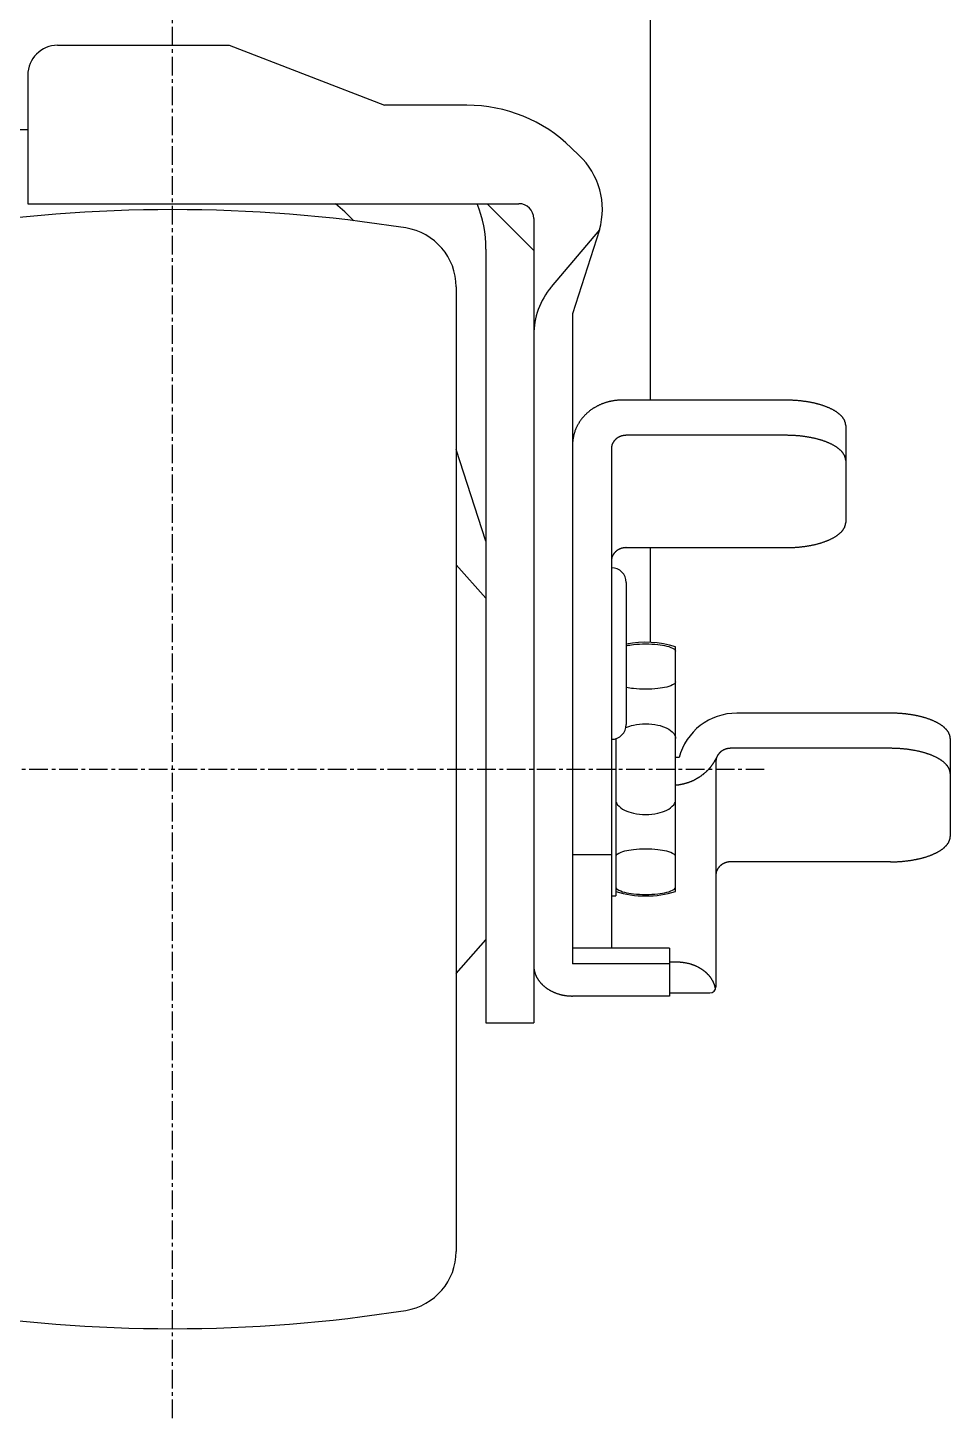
# Model space of a CAD drawing. Extents: x -2392 to -2126, y -907 to -440.
# Drawn here: x -2360.6 to -2298.8, y -727.1 to -633.9 of the extents above; entities that cross this region are included whole.
import ezdxf

# ---------------------------------------------------------------- set-up
doc = ezdxf.new("R2010")
doc.units = 0
doc.linetypes.add('CENTER', pattern=[2, 1.25, -0.25, 0.25, -0.25])
doc.layers.get('0').update_dxf_attribs({"linetype": 'CONTINUOUS'})
doc.layers.add('CENTER', color=1, linetype='CENTER')

msp = doc.modelspace()

# ---------------------------------------------------------------- linework, layer by layer
at = {"color": 7, "linetype": 'CONTINUOUS'}
for p, q in [((-2318.883, -632.731), (-2318.883, -658.86)), ((-2358.583, -635.078), (-2347.083, -635.078)), ((-2347.083, -635.078), (-2336.693, -639.091)), ((-2360.583, -637.078), (-2360.583, -645.691)), ((-2331.158, -639.091), (-2336.693, -639.091)), ((-2367.083, -640.731), (-2360.583, -640.731)), ((-2324.169, -641.939), (-2323.641, -642.455)), ((-2360.583, -645.691), (-2327.683, -645.691)), ((-2326.683, -648.822), (-2329.814, -645.691)), ((-2326.683, -646.691), (-2326.683, -700.591)), ((-2322.275, -647.437), (-2325.508, -651.276)), ((-2322.275, -647.437), (-2324.083, -653.078)), ((-2329.883, -648.731), (-2329.883, -700.591)), ((-2331.883, -651.27), (-2331.883, -715.912)), ((-2324.083, -653.078), (-2324.083, -696.635)), ((-2309.783, -658.86), (-2320.783, -658.86)), ((-2305.783, -660.551), (-2305.783, -667.055)), ((-2309.783, -661.217), (-2320.483, -661.217)), ((-2329.883, -668.31), (-2331.883, -662.171)), ((-2321.483, -662.123), (-2321.483, -695.591)), ((-2320.483, -668.745), (-2309.783, -668.745)), ((-2318.883, -668.745), (-2318.883, -675.097)), ((-2331.883, -669.891), (-2329.883, -672.141)), ((-2320.483, -671.091), (-2320.483, -680.591)), ((-2317.183, -691.791), (-2317.183, -675.391)), ((-2302.783, -679.838), (-2313.083, -679.838)), ((-2321.183, -681.545), (-2321.183, -692.091)), ((-2298.783, -681.529), (-2298.783, -688.111)), ((-2316.95, -682.815), (-2317.183, -682.815)), ((-2302.783, -682.195), (-2313.483, -682.195)), ((-2314.483, -683.101), (-2314.483, -698.191)), ((-2324.083, -689.301), (-2321.483, -689.301)), ((-2302.783, -689.802), (-2313.483, -689.802)), ((-2321.483, -692.091), (-2321.183, -692.091)), ((-2331.883, -697.291), (-2329.883, -695.041)), ((-2317.583, -695.591), (-2324.083, -695.591)), ((-2317.583, -695.591), (-2317.583, -698.795)), ((-2317.583, -696.635), (-2324.083, -696.635)), ((-2317.083, -696.532), (-2317.583, -696.532)), ((-2317.583, -698.795), (-2324.083, -698.795)), ((-2317.583, -698.591), (-2314.883, -698.591)), ((-2329.883, -700.591), (-2326.683, -700.591))]:
    msp.add_line(p, q, dxfattribs=at)
for points in [[(-2320.483, -675.315, -0.028148), (-2320.006, -675.239, -0.025435), (-2319.183, -675.197, -0.025435), (-2318.36, -675.239, -0.034987), (-2317.769, -675.342, -0.0739), (-2317.263, -675.549, -0.264449), (-2317.183, -675.69)], [(-2317.183, -677.739, -0.264449), (-2317.263, -677.88, -0.0739), (-2317.769, -678.087, -0.034987), (-2318.36, -678.19, -0.025435), (-2319.183, -678.232, -0.025435), (-2320.006, -678.19, -0.028148), (-2320.483, -678.114, -0.028148)], [(-2320.506, -680.802, -0.054071), (-2319.992, -680.638, -0.050387), (-2319.183, -680.556, -0.050387), (-2318.374, -680.638, -0.064221), (-2317.769, -680.845, -0.103862), (-2317.304, -681.209, -0.176531), (-2317.183, -681.542)], [(-2321.183, -685.639, 0.176531), (-2321.062, -685.972, 0.103862), (-2320.597, -686.336, 0.064221), (-2319.992, -686.543, 0.050387), (-2319.183, -686.625, 0.050387), (-2318.374, -686.543, 0.064221), (-2317.769, -686.336, 0.103862), (-2317.304, -685.972, 0.176531), (-2317.183, -685.639, 0.176531)], [(-2317.183, -689.443, 0.264449), (-2317.263, -689.301, 0.0739), (-2317.769, -689.094, 0.034987), (-2318.36, -688.992, 0.025435), (-2319.183, -688.95, 0.025435), (-2320.006, -688.992, 0.034987), (-2320.597, -689.094, 0.0739), (-2321.103, -689.301, 0.264449), (-2321.183, -689.443, 0.264449)], [(-2321.183, -691.491, 0.264449), (-2321.103, -691.632, 0.0739), (-2320.597, -691.84, 0.034987), (-2320.006, -691.942, 0.025435), (-2319.183, -691.984, 0.025435), (-2318.36, -691.942, 0.034987), (-2317.769, -691.84, 0.0739), (-2317.263, -691.632, 0.264449), (-2317.183, -691.491, 0.264449)]]:
    msp.add_lwpolyline(points, format="xyb", dxfattribs=at)
for points in [[(-2320.78, -658.86, 0), (-2320.82, -658.86, 0), (-2320.86, -658.861, 0), (-2320.9, -658.862, 0), (-2320.94, -658.864, 0), (-2320.99, -658.866, 0), (-2321.03, -658.868, 0), (-2321.07, -658.871, 0), (-2321.11, -658.875, 0), (-2321.15, -658.878, 0), (-2321.19, -658.883, 0), (-2321.23, -658.887, 0), (-2321.27, -658.893, 0), (-2321.31, -658.898, 0), (-2321.35, -658.904, 0), (-2321.39, -658.911, 0), (-2321.43, -658.918, 0), (-2321.47, -658.925, 0), (-2321.51, -658.933, 0), (-2321.55, -658.941, 0), (-2321.58, -658.95, 0), (-2321.62, -658.959, 0), (-2321.66, -658.969, 0), (-2321.7, -658.979, 0), (-2321.74, -658.989, 0), (-2321.78, -659, 0), (-2321.82, -659.011, 0), (-2321.86, -659.023, 0), (-2321.89, -659.035, 0), (-2321.93, -659.048, 0), (-2321.97, -659.061, 0), (-2322.01, -659.074, 0), (-2322.05, -659.088, 0), (-2322.08, -659.102, 0), (-2322.12, -659.117, 0), (-2322.16, -659.132, 0), (-2322.19, -659.147, 0), (-2322.23, -659.163, 0), (-2322.27, -659.18, 0), (-2322.3, -659.196, 0), (-2322.34, -659.213, 0), (-2322.37, -659.231, 0), (-2322.41, -659.249, 0), (-2322.44, -659.267, 0), (-2322.48, -659.286, 0), (-2322.51, -659.305, 0), (-2322.55, -659.324, 0), (-2322.58, -659.344, 0), (-2322.62, -659.364, 0), (-2322.65, -659.385, 0), (-2322.68, -659.406, 0), (-2322.72, -659.427, 0), (-2322.75, -659.449, 0), (-2322.78, -659.471, 0), (-2322.81, -659.493, 0), (-2322.85, -659.516, 0), (-2322.88, -659.539, 0), (-2322.91, -659.563, 0), (-2322.94, -659.586, 0), (-2322.97, -659.61, 0), (-2323, -659.635, 0), (-2323.03, -659.66, 0), (-2323.06, -659.685, 0), (-2323.09, -659.71, 0), (-2323.12, -659.736, 0), (-2323.14, -659.762, 0), (-2323.17, -659.789, 0), (-2323.2, -659.815, 0), (-2323.23, -659.843, 0), (-2323.26, -659.87, 0), (-2323.28, -659.897, 0), (-2323.31, -659.925, 0), (-2323.33, -659.954, 0), (-2323.36, -659.982, 0), (-2323.38, -660.011, 0), (-2323.41, -660.04, 0), (-2323.43, -660.069, 0), (-2323.46, -660.099, 0), (-2323.48, -660.129, 0), (-2323.5, -660.159, 0), (-2323.53, -660.189, 0), (-2323.55, -660.22, 0), (-2323.57, -660.251, 0), (-2323.59, -660.282, 0), (-2323.61, -660.313, 0), (-2323.63, -660.345, 0), (-2323.65, -660.377, 0), (-2323.67, -660.409, 0), (-2323.69, -660.441, 0), (-2323.71, -660.474, 0), (-2323.73, -660.506, 0), (-2323.75, -660.539, 0), (-2323.77, -660.572, 0), (-2323.78, -660.606, 0), (-2323.8, -660.639, 0), (-2323.82, -660.673, 0), (-2323.83, -660.706, 0), (-2323.85, -660.74, 0), (-2323.86, -660.775, 0), (-2323.88, -660.809, 0), (-2323.89, -660.843, 0), (-2323.9, -660.878, 0), (-2323.92, -660.913, 0), (-2323.93, -660.948, 0), (-2323.94, -660.983, 0), (-2323.95, -661.018, 0), (-2323.96, -661.053, 0), (-2323.97, -661.089, 0), (-2323.98, -661.124, 0), (-2323.99, -661.16, 0), (-2324, -661.196, 0), (-2324.01, -661.232, 0), (-2324.02, -661.268, 0), (-2324.03, -661.304, 0), (-2324.03, -661.34, 0), (-2324.04, -661.376, 0), (-2324.05, -661.412, 0), (-2324.05, -661.449, 0), (-2324.06, -661.485, 0), (-2324.06, -661.521, 0), (-2324.07, -661.558, 0), (-2324.07, -661.594, 0), (-2324.07, -661.631, 0), (-2324.08, -661.668, 0), (-2324.08, -661.704, 0), (-2324.08, -661.741, 0), (-2324.08, -661.778, 0), (-2324.08, -661.814, 0), (-2324.08, -661.851, 0)], [(-2305.78, -660.551, 0), (-2305.78, -660.53, 0), (-2305.78, -660.509, 0), (-2305.79, -660.488, 0), (-2305.79, -660.468, 0), (-2305.79, -660.447, 0), (-2305.79, -660.426, 0), (-2305.8, -660.406, 0), (-2305.8, -660.385, 0), (-2305.81, -660.364, 0), (-2305.81, -660.344, 0), (-2305.82, -660.323, 0), (-2305.83, -660.303, 0), (-2305.83, -660.282, 0), (-2305.84, -660.262, 0), (-2305.85, -660.241, 0), (-2305.86, -660.221, 0), (-2305.87, -660.201, 0), (-2305.88, -660.18, 0), (-2305.89, -660.16, 0), (-2305.9, -660.14, 0), (-2305.92, -660.12, 0), (-2305.93, -660.1, 0), (-2305.94, -660.08, 0), (-2305.96, -660.06, 0), (-2305.97, -660.04, 0), (-2305.98, -660.02, 0), (-2306, -660.001, 0), (-2306.02, -659.981, 0), (-2306.03, -659.962, 0), (-2306.05, -659.942, 0), (-2306.07, -659.923, 0), (-2306.09, -659.904, 0), (-2306.11, -659.885, 0), (-2306.13, -659.866, 0), (-2306.15, -659.847, 0), (-2306.17, -659.828, 0), (-2306.19, -659.809, 0), (-2306.21, -659.791, 0), (-2306.23, -659.772, 0), (-2306.26, -659.754, 0), (-2306.28, -659.736, 0), (-2306.3, -659.717, 0), (-2306.33, -659.699, 0), (-2306.35, -659.682, 0), (-2306.38, -659.664, 0), (-2306.4, -659.646, 0), (-2306.43, -659.629, 0), (-2306.46, -659.611, 0), (-2306.48, -659.594, 0), (-2306.51, -659.577, 0), (-2306.54, -659.56, 0), (-2306.57, -659.544, 0), (-2306.6, -659.527, 0), (-2306.63, -659.511, 0), (-2306.66, -659.494, 0), (-2306.69, -659.478, 0), (-2306.72, -659.462, 0), (-2306.75, -659.446, 0), (-2306.79, -659.431, 0), (-2306.82, -659.415, 0), (-2306.85, -659.4, 0), (-2306.89, -659.385, 0), (-2306.92, -659.37, 0), (-2306.95, -659.355, 0), (-2306.99, -659.341, 0), (-2307.02, -659.326, 0), (-2307.06, -659.312, 0), (-2307.1, -659.298, 0), (-2307.13, -659.284, 0), (-2307.17, -659.271, 0), (-2307.21, -659.257, 0), (-2307.25, -659.244, 0), (-2307.28, -659.231, 0), (-2307.32, -659.218, 0), (-2307.36, -659.205, 0), (-2307.4, -659.193, 0), (-2307.44, -659.181, 0), (-2307.48, -659.169, 0), (-2307.52, -659.157, 0), (-2307.56, -659.145, 0), (-2307.6, -659.134, 0), (-2307.64, -659.122, 0), (-2307.68, -659.111, 0), (-2307.73, -659.101, 0), (-2307.77, -659.09, 0), (-2307.81, -659.08, 0), (-2307.85, -659.07, 0), (-2307.9, -659.06, 0), (-2307.94, -659.05, 0), (-2307.98, -659.041, 0), (-2308.03, -659.031, 0), (-2308.07, -659.022, 0), (-2308.12, -659.014, 0), (-2308.16, -659.005, 0), (-2308.21, -658.997, 0), (-2308.25, -658.989, 0), (-2308.3, -658.981, 0), (-2308.34, -658.973, 0), (-2308.39, -658.966, 0), (-2308.44, -658.959, 0), (-2308.48, -658.952, 0), (-2308.53, -658.946, 0), (-2308.58, -658.939, 0), (-2308.62, -658.933, 0), (-2308.67, -658.927, 0), (-2308.72, -658.921, 0), (-2308.76, -658.916, 0), (-2308.81, -658.911, 0), (-2308.86, -658.906, 0), (-2308.91, -658.901, 0), (-2308.95, -658.897, 0), (-2309, -658.893, 0), (-2309.05, -658.889, 0), (-2309.1, -658.885, 0), (-2309.15, -658.882, 0), (-2309.2, -658.878, 0), (-2309.24, -658.876, 0), (-2309.29, -658.873, 0), (-2309.34, -658.87, 0), (-2309.39, -658.868, 0), (-2309.44, -658.866, 0), (-2309.49, -658.865, 0), (-2309.54, -658.863, 0), (-2309.59, -658.862, 0), (-2309.64, -658.861, 0), (-2309.68, -658.861, 0), (-2309.73, -658.86, 0), (-2309.78, -658.86, 0)], [(-2320.48, -661.217, 0), (-2320.5, -661.217, 0), (-2320.51, -661.217, 0), (-2320.52, -661.217, 0), (-2320.53, -661.218, 0), (-2320.54, -661.218, 0), (-2320.56, -661.219, 0), (-2320.57, -661.22, 0), (-2320.58, -661.221, 0), (-2320.59, -661.222, 0), (-2320.61, -661.223, 0), (-2320.62, -661.225, 0), (-2320.63, -661.226, 0), (-2320.64, -661.228, 0), (-2320.65, -661.23, 0), (-2320.67, -661.232, 0), (-2320.68, -661.234, 0), (-2320.69, -661.236, 0), (-2320.7, -661.239, 0), (-2320.71, -661.241, 0), (-2320.73, -661.244, 0), (-2320.74, -661.247, 0), (-2320.75, -661.249, 0), (-2320.76, -661.252, 0), (-2320.77, -661.256, 0), (-2320.79, -661.259, 0), (-2320.8, -661.262, 0), (-2320.81, -661.266, 0), (-2320.82, -661.27, 0), (-2320.83, -661.273, 0), (-2320.84, -661.277, 0), (-2320.85, -661.281, 0), (-2320.87, -661.286, 0), (-2320.88, -661.29, 0), (-2320.89, -661.294, 0), (-2320.9, -661.299, 0), (-2320.91, -661.304, 0), (-2320.92, -661.308, 0), (-2320.93, -661.313, 0), (-2320.94, -661.318, 0), (-2320.95, -661.324, 0), (-2320.97, -661.329, 0), (-2320.98, -661.334, 0), (-2320.99, -661.34, 0), (-2321, -661.346, 0), (-2321.01, -661.351, 0), (-2321.02, -661.357, 0), (-2321.03, -661.363, 0), (-2321.04, -661.369, 0), (-2321.05, -661.376, 0), (-2321.06, -661.382, 0), (-2321.07, -661.388, 0), (-2321.08, -661.395, 0), (-2321.09, -661.402, 0), (-2321.1, -661.408, 0), (-2321.11, -661.415, 0), (-2321.12, -661.422, 0), (-2321.13, -661.429, 0), (-2321.14, -661.437, 0), (-2321.15, -661.444, 0), (-2321.15, -661.451, 0), (-2321.16, -661.459, 0), (-2321.17, -661.467, 0), (-2321.18, -661.474, 0), (-2321.19, -661.482, 0), (-2321.2, -661.49, 0), (-2321.21, -661.498, 0), (-2321.22, -661.506, 0), (-2321.22, -661.514, 0), (-2321.23, -661.523, 0), (-2321.24, -661.531, 0), (-2321.25, -661.539, 0), (-2321.26, -661.548, 0), (-2321.26, -661.557, 0), (-2321.27, -661.565, 0), (-2321.28, -661.574, 0), (-2321.29, -661.583, 0), (-2321.29, -661.592, 0), (-2321.3, -661.601, 0), (-2321.31, -661.61, 0), (-2321.31, -661.619, 0), (-2321.32, -661.629, 0), (-2321.33, -661.638, 0), (-2321.33, -661.647, 0), (-2321.34, -661.657, 0), (-2321.35, -661.667, 0), (-2321.35, -661.676, 0), (-2321.36, -661.686, 0), (-2321.36, -661.696, 0), (-2321.37, -661.706, 0), (-2321.38, -661.715, 0), (-2321.38, -661.725, 0), (-2321.39, -661.735, 0), (-2321.39, -661.745, 0), (-2321.4, -661.756, 0), (-2321.4, -661.766, 0), (-2321.41, -661.776, 0), (-2321.41, -661.786, 0), (-2321.42, -661.797, 0), (-2321.42, -661.807, 0), (-2321.42, -661.818, 0), (-2321.43, -661.828, 0), (-2321.43, -661.839, 0), (-2321.44, -661.849, 0), (-2321.44, -661.86, 0), (-2321.44, -661.87, 0), (-2321.45, -661.881, 0), (-2321.45, -661.892, 0), (-2321.45, -661.903, 0), (-2321.46, -661.913, 0), (-2321.46, -661.924, 0), (-2321.46, -661.935, 0), (-2321.46, -661.946, 0), (-2321.47, -661.957, 0), (-2321.47, -661.968, 0), (-2321.47, -661.979, 0), (-2321.47, -661.99, 0), (-2321.47, -662.001, 0), (-2321.48, -662.012, 0), (-2321.48, -662.023, 0), (-2321.48, -662.034, 0), (-2321.48, -662.045, 0), (-2321.48, -662.056, 0), (-2321.48, -662.067, 0), (-2321.48, -662.078, 0), (-2321.48, -662.09, 0), (-2321.48, -662.101, 0), (-2321.48, -662.112, 0), (-2321.48, -662.123, 0)], [(-2305.78, -662.907, 0), (-2305.78, -662.886, 0), (-2305.78, -662.866, 0), (-2305.79, -662.845, 0), (-2305.79, -662.824, 0), (-2305.79, -662.803, 0), (-2305.79, -662.783, 0), (-2305.8, -662.762, 0), (-2305.8, -662.741, 0), (-2305.81, -662.721, 0), (-2305.81, -662.7, 0), (-2305.82, -662.68, 0), (-2305.83, -662.659, 0), (-2305.83, -662.639, 0), (-2305.84, -662.618, 0), (-2305.85, -662.598, 0), (-2305.86, -662.577, 0), (-2305.87, -662.557, 0), (-2305.88, -662.537, 0), (-2305.89, -662.516, 0), (-2305.9, -662.496, 0), (-2305.92, -662.476, 0), (-2305.93, -662.456, 0), (-2305.94, -662.436, 0), (-2305.96, -662.416, 0), (-2305.97, -662.397, 0), (-2305.98, -662.377, 0), (-2306, -662.357, 0), (-2306.02, -662.338, 0), (-2306.03, -662.318, 0), (-2306.05, -662.299, 0), (-2306.07, -662.279, 0), (-2306.09, -662.26, 0), (-2306.11, -662.241, 0), (-2306.13, -662.222, 0), (-2306.15, -662.203, 0), (-2306.17, -662.184, 0), (-2306.19, -662.166, 0), (-2306.21, -662.147, 0), (-2306.23, -662.129, 0), (-2306.26, -662.11, 0), (-2306.28, -662.092, 0), (-2306.3, -662.074, 0), (-2306.33, -662.056, 0), (-2306.35, -662.038, 0), (-2306.38, -662.02, 0), (-2306.4, -662.003, 0), (-2306.43, -661.985, 0), (-2306.46, -661.968, 0), (-2306.48, -661.951, 0), (-2306.51, -661.934, 0), (-2306.54, -661.917, 0), (-2306.57, -661.9, 0), (-2306.6, -661.883, 0), (-2306.63, -661.867, 0), (-2306.66, -661.851, 0), (-2306.69, -661.835, 0), (-2306.72, -661.819, 0), (-2306.75, -661.803, 0), (-2306.79, -661.787, 0), (-2306.82, -661.772, 0), (-2306.85, -661.757, 0), (-2306.89, -661.741, 0), (-2306.92, -661.726, 0), (-2306.95, -661.712, 0), (-2306.99, -661.697, 0), (-2307.02, -661.683, 0), (-2307.06, -661.669, 0), (-2307.1, -661.655, 0), (-2307.13, -661.641, 0), (-2307.17, -661.627, 0), (-2307.21, -661.614, 0), (-2307.25, -661.6, 0), (-2307.28, -661.587, 0), (-2307.32, -661.574, 0), (-2307.36, -661.562, 0), (-2307.4, -661.549, 0), (-2307.44, -661.537, 0), (-2307.48, -661.525, 0), (-2307.52, -661.513, 0), (-2307.56, -661.501, 0), (-2307.6, -661.49, 0), (-2307.64, -661.479, 0), (-2307.68, -661.468, 0), (-2307.73, -661.457, 0), (-2307.77, -661.447, 0), (-2307.81, -661.436, 0), (-2307.85, -661.426, 0), (-2307.9, -661.416, 0), (-2307.94, -661.407, 0), (-2307.98, -661.397, 0), (-2308.03, -661.388, 0), (-2308.07, -661.379, 0), (-2308.12, -661.37, 0), (-2308.16, -661.362, 0), (-2308.21, -661.353, 0), (-2308.25, -661.345, 0), (-2308.3, -661.337, 0), (-2308.34, -661.33, 0), (-2308.39, -661.323, 0), (-2308.44, -661.315, 0), (-2308.48, -661.309, 0), (-2308.53, -661.302, 0), (-2308.58, -661.296, 0), (-2308.62, -661.289, 0), (-2308.67, -661.283, 0), (-2308.72, -661.278, 0), (-2308.76, -661.272, 0), (-2308.81, -661.267, 0), (-2308.86, -661.262, 0), (-2308.91, -661.258, 0), (-2308.95, -661.253, 0), (-2309, -661.249, 0), (-2309.05, -661.245, 0), (-2309.1, -661.241, 0), (-2309.15, -661.238, 0), (-2309.2, -661.235, 0), (-2309.24, -661.232, 0), (-2309.29, -661.229, 0), (-2309.34, -661.227, 0), (-2309.39, -661.225, 0), (-2309.44, -661.223, 0), (-2309.49, -661.221, 0), (-2309.54, -661.22, 0), (-2309.59, -661.219, 0), (-2309.64, -661.218, 0), (-2309.68, -661.217, 0), (-2309.73, -661.217, 0), (-2309.78, -661.217, 0)], [(-2309.78, -668.745, 0), (-2309.73, -668.745, 0), (-2309.68, -668.745, 0), (-2309.64, -668.744, 0), (-2309.59, -668.743, 0), (-2309.54, -668.742, 0), (-2309.49, -668.741, 0), (-2309.44, -668.739, 0), (-2309.39, -668.737, 0), (-2309.34, -668.735, 0), (-2309.29, -668.733, 0), (-2309.24, -668.73, 0), (-2309.2, -668.727, 0), (-2309.15, -668.724, 0), (-2309.1, -668.721, 0), (-2309.05, -668.717, 0), (-2309, -668.713, 0), (-2308.95, -668.709, 0), (-2308.91, -668.704, 0), (-2308.86, -668.7, 0), (-2308.81, -668.695, 0), (-2308.76, -668.69, 0), (-2308.72, -668.684, 0), (-2308.67, -668.679, 0), (-2308.62, -668.673, 0), (-2308.58, -668.667, 0), (-2308.53, -668.66, 0), (-2308.48, -668.653, 0), (-2308.44, -668.647, 0), (-2308.39, -668.64, 0), (-2308.34, -668.632, 0), (-2308.3, -668.625, 0), (-2308.25, -668.617, 0), (-2308.21, -668.609, 0), (-2308.16, -668.6, 0), (-2308.12, -668.592, 0), (-2308.07, -668.583, 0), (-2308.03, -668.574, 0), (-2307.98, -668.565, 0), (-2307.94, -668.556, 0), (-2307.9, -668.546, 0), (-2307.85, -668.536, 0), (-2307.81, -668.526, 0), (-2307.77, -668.515, 0), (-2307.73, -668.505, 0), (-2307.68, -668.494, 0), (-2307.64, -668.483, 0), (-2307.6, -668.472, 0), (-2307.56, -668.461, 0), (-2307.52, -668.449, 0), (-2307.48, -668.437, 0), (-2307.44, -668.425, 0), (-2307.4, -668.413, 0), (-2307.36, -668.4, 0), (-2307.32, -668.388, 0), (-2307.28, -668.375, 0), (-2307.25, -668.362, 0), (-2307.21, -668.348, 0), (-2307.17, -668.335, 0), (-2307.13, -668.321, 0), (-2307.1, -668.308, 0), (-2307.06, -668.294, 0), (-2307.02, -668.279, 0), (-2306.99, -668.265, 0), (-2306.95, -668.25, 0), (-2306.92, -668.236, 0), (-2306.89, -668.221, 0), (-2306.85, -668.206, 0), (-2306.82, -668.19, 0), (-2306.79, -668.175, 0), (-2306.75, -668.159, 0), (-2306.72, -668.143, 0), (-2306.69, -668.127, 0), (-2306.66, -668.111, 0), (-2306.63, -668.095, 0), (-2306.6, -668.079, 0), (-2306.57, -668.062, 0), (-2306.54, -668.045, 0), (-2306.51, -668.028, 0), (-2306.48, -668.011, 0), (-2306.46, -667.994, 0), (-2306.43, -667.977, 0), (-2306.4, -667.959, 0), (-2306.38, -667.942, 0), (-2306.35, -667.924, 0), (-2306.33, -667.906, 0), (-2306.3, -667.888, 0), (-2306.28, -667.87, 0), (-2306.26, -667.852, 0), (-2306.23, -667.834, 0), (-2306.21, -667.815, 0), (-2306.19, -667.796, 0), (-2306.17, -667.778, 0), (-2306.15, -667.759, 0), (-2306.13, -667.74, 0), (-2306.11, -667.721, 0), (-2306.09, -667.702, 0), (-2306.07, -667.683, 0), (-2306.05, -667.663, 0), (-2306.03, -667.644, 0), (-2306.02, -667.624, 0), (-2306, -667.605, 0), (-2305.98, -667.585, 0), (-2305.97, -667.566, 0), (-2305.96, -667.546, 0), (-2305.94, -667.526, 0), (-2305.93, -667.506, 0), (-2305.92, -667.486, 0), (-2305.9, -667.466, 0), (-2305.89, -667.446, 0), (-2305.88, -667.425, 0), (-2305.87, -667.405, 0), (-2305.86, -667.385, 0), (-2305.85, -667.364, 0), (-2305.84, -667.344, 0), (-2305.83, -667.324, 0), (-2305.83, -667.303, 0), (-2305.82, -667.282, 0), (-2305.81, -667.262, 0), (-2305.81, -667.241, 0), (-2305.8, -667.221, 0), (-2305.8, -667.2, 0), (-2305.79, -667.179, 0), (-2305.79, -667.159, 0), (-2305.79, -667.138, 0), (-2305.79, -667.117, 0), (-2305.78, -667.096, 0), (-2305.78, -667.076, 0), (-2305.78, -667.055, 0)], [(-2320.48, -668.745, 0), (-2320.5, -668.746, 0), (-2320.51, -668.746, 0), (-2320.52, -668.746, 0), (-2320.53, -668.747, 0), (-2320.54, -668.747, 0), (-2320.56, -668.748, 0), (-2320.57, -668.749, 0), (-2320.58, -668.75, 0), (-2320.59, -668.751, 0), (-2320.61, -668.752, 0), (-2320.62, -668.754, 0), (-2320.63, -668.755, 0), (-2320.64, -668.757, 0), (-2320.65, -668.759, 0), (-2320.67, -668.761, 0), (-2320.68, -668.763, 0), (-2320.69, -668.765, 0), (-2320.7, -668.767, 0), (-2320.71, -668.77, 0), (-2320.73, -668.773, 0), (-2320.74, -668.775, 0), (-2320.75, -668.778, 0), (-2320.76, -668.781, 0), (-2320.77, -668.784, 0), (-2320.79, -668.788, 0), (-2320.8, -668.791, 0), (-2320.81, -668.795, 0), (-2320.82, -668.798, 0), (-2320.83, -668.802, 0), (-2320.84, -668.806, 0), (-2320.85, -668.81, 0), (-2320.87, -668.814, 0), (-2320.88, -668.819, 0), (-2320.89, -668.823, 0), (-2320.9, -668.828, 0), (-2320.91, -668.832, 0), (-2320.92, -668.837, 0), (-2320.93, -668.842, 0), (-2320.94, -668.847, 0), (-2320.95, -668.852, 0), (-2320.97, -668.858, 0), (-2320.98, -668.863, 0), (-2320.99, -668.869, 0), (-2321, -668.874, 0), (-2321.01, -668.88, 0), (-2321.02, -668.886, 0), (-2321.03, -668.892, 0), (-2321.04, -668.898, 0), (-2321.05, -668.904, 0), (-2321.06, -668.911, 0), (-2321.07, -668.917, 0), (-2321.08, -668.924, 0), (-2321.09, -668.93, 0), (-2321.1, -668.937, 0), (-2321.11, -668.944, 0), (-2321.12, -668.951, 0), (-2321.13, -668.958, 0), (-2321.14, -668.965, 0), (-2321.15, -668.973, 0), (-2321.15, -668.98, 0), (-2321.16, -668.988, 0), (-2321.17, -668.995, 0), (-2321.18, -669.003, 0), (-2321.19, -669.011, 0), (-2321.2, -669.019, 0), (-2321.21, -669.027, 0), (-2321.22, -669.035, 0), (-2321.22, -669.043, 0), (-2321.23, -669.051, 0), (-2321.24, -669.06, 0), (-2321.25, -669.068, 0), (-2321.26, -669.077, 0), (-2321.26, -669.085, 0), (-2321.27, -669.094, 0), (-2321.28, -669.103, 0), (-2321.29, -669.112, 0), (-2321.29, -669.121, 0), (-2321.3, -669.13, 0), (-2321.31, -669.139, 0), (-2321.31, -669.148, 0), (-2321.32, -669.158, 0), (-2321.33, -669.167, 0), (-2321.33, -669.176, 0), (-2321.34, -669.186, 0), (-2321.35, -669.195, 0), (-2321.35, -669.205, 0), (-2321.36, -669.215, 0), (-2321.36, -669.225, 0), (-2321.37, -669.234, 0), (-2321.38, -669.244, 0), (-2321.38, -669.254, 0), (-2321.39, -669.264, 0), (-2321.39, -669.274, 0), (-2321.4, -669.284, 0), (-2321.4, -669.295, 0), (-2321.41, -669.305, 0), (-2321.41, -669.315, 0), (-2321.42, -669.326, 0), (-2321.42, -669.336, 0), (-2321.42, -669.346, 0), (-2321.43, -669.357, 0), (-2321.43, -669.367, 0), (-2321.44, -669.378, 0), (-2321.44, -669.389, 0), (-2321.44, -669.399, 0), (-2321.45, -669.41, 0), (-2321.45, -669.421, 0), (-2321.45, -669.432, 0), (-2321.46, -669.442, 0), (-2321.46, -669.453, 0), (-2321.46, -669.464, 0), (-2321.46, -669.475, 0), (-2321.47, -669.486, 0), (-2321.47, -669.497, 0), (-2321.47, -669.508, 0), (-2321.47, -669.519, 0), (-2321.47, -669.53, 0), (-2321.48, -669.541, 0), (-2321.48, -669.552, 0), (-2321.48, -669.563, 0), (-2321.48, -669.574, 0), (-2321.48, -669.585, 0), (-2321.48, -669.596, 0), (-2321.48, -669.607, 0), (-2321.48, -669.618, 0), (-2321.48, -669.63, 0), (-2321.48, -669.641, 0), (-2321.48, -669.652, 0)], [(-2298.78, -681.529, 0), (-2298.78, -681.508, 0), (-2298.78, -681.487, 0), (-2298.79, -681.467, 0), (-2298.79, -681.446, 0), (-2298.79, -681.425, 0), (-2298.79, -681.405, 0), (-2298.8, -681.384, 0), (-2298.8, -681.363, 0), (-2298.81, -681.343, 0), (-2298.81, -681.322, 0), (-2298.82, -681.301, 0), (-2298.83, -681.281, 0), (-2298.83, -681.26, 0), (-2298.84, -681.24, 0), (-2298.85, -681.219, 0), (-2298.86, -681.199, 0), (-2298.87, -681.179, 0), (-2298.88, -681.159, 0), (-2298.89, -681.138, 0), (-2298.9, -681.118, 0), (-2298.92, -681.098, 0), (-2298.93, -681.078, 0), (-2298.94, -681.058, 0), (-2298.96, -681.038, 0), (-2298.97, -681.018, 0), (-2298.98, -680.999, 0), (-2299, -680.979, 0), (-2299.02, -680.959, 0), (-2299.03, -680.94, 0), (-2299.05, -680.921, 0), (-2299.07, -680.901, 0), (-2299.09, -680.882, 0), (-2299.11, -680.863, 0), (-2299.13, -680.844, 0), (-2299.15, -680.825, 0), (-2299.17, -680.806, 0), (-2299.19, -680.787, 0), (-2299.21, -680.769, 0), (-2299.23, -680.75, 0), (-2299.26, -680.732, 0), (-2299.28, -680.714, 0), (-2299.3, -680.696, 0), (-2299.33, -680.678, 0), (-2299.35, -680.66, 0), (-2299.38, -680.642, 0), (-2299.4, -680.625, 0), (-2299.43, -680.607, 0), (-2299.46, -680.59, 0), (-2299.48, -680.573, 0), (-2299.51, -680.556, 0), (-2299.54, -680.539, 0), (-2299.57, -680.522, 0), (-2299.6, -680.505, 0), (-2299.63, -680.489, 0), (-2299.66, -680.473, 0), (-2299.69, -680.456, 0), (-2299.72, -680.441, 0), (-2299.75, -680.425, 0), (-2299.79, -680.409, 0), (-2299.82, -680.394, 0), (-2299.85, -680.378, 0), (-2299.89, -680.363, 0), (-2299.92, -680.348, 0), (-2299.95, -680.334, 0), (-2299.99, -680.319, 0), (-2300.02, -680.305, 0), (-2300.06, -680.29, 0), (-2300.1, -680.276, 0), (-2300.13, -680.263, 0), (-2300.17, -680.249, 0), (-2300.21, -680.235, 0), (-2300.25, -680.222, 0), (-2300.28, -680.209, 0), (-2300.32, -680.196, 0), (-2300.36, -680.184, 0), (-2300.4, -680.171, 0), (-2300.44, -680.159, 0), (-2300.48, -680.147, 0), (-2300.52, -680.135, 0), (-2300.56, -680.123, 0), (-2300.6, -680.112, 0), (-2300.64, -680.101, 0), (-2300.68, -680.09, 0), (-2300.73, -680.079, 0), (-2300.77, -680.068, 0), (-2300.81, -680.058, 0), (-2300.85, -680.048, 0), (-2300.9, -680.038, 0), (-2300.94, -680.028, 0), (-2300.98, -680.019, 0), (-2301.03, -680.01, 0), (-2301.07, -680.001, 0), (-2301.12, -679.992, 0), (-2301.16, -679.983, 0), (-2301.21, -679.975, 0), (-2301.25, -679.967, 0), (-2301.3, -679.959, 0), (-2301.34, -679.952, 0), (-2301.39, -679.944, 0), (-2301.44, -679.937, 0), (-2301.48, -679.93, 0), (-2301.53, -679.924, 0), (-2301.58, -679.917, 0), (-2301.62, -679.911, 0), (-2301.67, -679.905, 0), (-2301.72, -679.9, 0), (-2301.76, -679.894, 0), (-2301.81, -679.889, 0), (-2301.86, -679.884, 0), (-2301.91, -679.88, 0), (-2301.95, -679.875, 0), (-2302, -679.871, 0), (-2302.05, -679.867, 0), (-2302.1, -679.863, 0), (-2302.15, -679.86, 0), (-2302.2, -679.857, 0), (-2302.24, -679.854, 0), (-2302.29, -679.851, 0), (-2302.34, -679.849, 0), (-2302.39, -679.847, 0), (-2302.44, -679.845, 0), (-2302.49, -679.843, 0), (-2302.54, -679.842, 0), (-2302.59, -679.84, 0), (-2302.64, -679.84, 0), (-2302.68, -679.839, 0), (-2302.73, -679.839, 0), (-2302.78, -679.838, 0)], [(-2317.18, -684.65, 0), (-2317.16, -684.649, 0), (-2317.13, -684.647, 0), (-2317.1, -684.645, 0), (-2317.08, -684.642, 0), (-2317.05, -684.64, 0), (-2317.03, -684.637, 0), (-2317, -684.634, 0), (-2316.97, -684.631, 0), (-2316.95, -684.627, 0), (-2316.92, -684.623, 0), (-2316.89, -684.619, 0), (-2316.87, -684.615, 0), (-2316.84, -684.611, 0), (-2316.82, -684.606, 0), (-2316.79, -684.601, 0), (-2316.76, -684.596, 0), (-2316.74, -684.591, 0), (-2316.71, -684.585, 0), (-2316.68, -684.58, 0), (-2316.66, -684.574, 0), (-2316.63, -684.567, 0), (-2316.61, -684.561, 0), (-2316.58, -684.554, 0), (-2316.55, -684.547, 0), (-2316.53, -684.54, 0), (-2316.5, -684.533, 0), (-2316.48, -684.525, 0), (-2316.45, -684.518, 0), (-2316.42, -684.51, 0), (-2316.4, -684.501, 0), (-2316.37, -684.493, 0), (-2316.35, -684.484, 0), (-2316.32, -684.476, 0), (-2316.29, -684.467, 0), (-2316.27, -684.457, 0), (-2316.24, -684.448, 0), (-2316.22, -684.438, 0), (-2316.19, -684.428, 0), (-2316.17, -684.418, 0), (-2316.14, -684.408, 0), (-2316.12, -684.397, 0), (-2316.09, -684.386, 0), (-2316.07, -684.375, 0), (-2316.04, -684.364, 0), (-2316.02, -684.353, 0), (-2315.99, -684.341, 0), (-2315.97, -684.33, 0), (-2315.94, -684.318, 0), (-2315.92, -684.306, 0), (-2315.89, -684.293, 0), (-2315.87, -684.281, 0), (-2315.85, -684.268, 0), (-2315.82, -684.255, 0), (-2315.8, -684.242, 0), (-2315.77, -684.228, 0), (-2315.75, -684.215, 0), (-2315.73, -684.201, 0), (-2315.7, -684.187, 0), (-2315.68, -684.173, 0), (-2315.66, -684.159, 0), (-2315.63, -684.144, 0), (-2315.61, -684.13, 0), (-2315.59, -684.115, 0), (-2315.56, -684.1, 0), (-2315.54, -684.085, 0), (-2315.52, -684.069, 0), (-2315.5, -684.054, 0), (-2315.47, -684.038, 0), (-2315.45, -684.022, 0), (-2315.43, -684.006, 0), (-2315.41, -683.99, 0), (-2315.39, -683.973, 0), (-2315.36, -683.957, 0), (-2315.34, -683.94, 0), (-2315.32, -683.923, 0), (-2315.3, -683.906, 0), (-2315.28, -683.889, 0), (-2315.26, -683.871, 0), (-2315.24, -683.854, 0), (-2315.22, -683.836, 0), (-2315.2, -683.818, 0), (-2315.17, -683.8, 0), (-2315.15, -683.782, 0), (-2315.13, -683.764, 0), (-2315.11, -683.745, 0), (-2315.09, -683.727, 0), (-2315.08, -683.708, 0), (-2315.06, -683.689, 0), (-2315.04, -683.67, 0), (-2315.02, -683.651, 0), (-2315, -683.631, 0), (-2314.98, -683.612, 0), (-2314.96, -683.592, 0), (-2314.94, -683.572, 0), (-2314.93, -683.553, 0), (-2314.91, -683.533, 0), (-2314.89, -683.512, 0), (-2314.87, -683.492, 0), (-2314.85, -683.472, 0), (-2314.84, -683.451, 0), (-2314.82, -683.431, 0), (-2314.8, -683.41, 0), (-2314.79, -683.389, 0), (-2314.77, -683.368, 0), (-2314.75, -683.347, 0), (-2314.74, -683.326, 0), (-2314.72, -683.304, 0), (-2314.71, -683.283, 0), (-2314.69, -683.261, 0), (-2314.68, -683.24, 0), (-2314.66, -683.218, 0), (-2314.65, -683.196, 0), (-2314.63, -683.174, 0), (-2314.62, -683.152, 0), (-2314.6, -683.13, 0), (-2314.59, -683.108, 0), (-2314.58, -683.086, 0), (-2314.56, -683.063, 0), (-2314.55, -683.041, 0), (-2314.54, -683.018, 0), (-2314.52, -682.996, 0), (-2314.51, -682.973, 0), (-2314.5, -682.95, 0), (-2314.49, -682.927, 0), (-2314.47, -682.904, 0), (-2314.46, -682.881, 0), (-2314.45, -682.858, 0), (-2314.44, -682.835, 0)], [(-2313.48, -682.195, 0), (-2313.5, -682.195, 0), (-2313.51, -682.195, 0), (-2313.52, -682.195, 0), (-2313.53, -682.196, 0), (-2313.54, -682.197, 0), (-2313.56, -682.197, 0), (-2313.57, -682.198, 0), (-2313.58, -682.199, 0), (-2313.59, -682.2, 0), (-2313.61, -682.202, 0), (-2313.62, -682.203, 0), (-2313.63, -682.205, 0), (-2313.64, -682.206, 0), (-2313.65, -682.208, 0), (-2313.67, -682.21, 0), (-2313.68, -682.212, 0), (-2313.69, -682.214, 0), (-2313.7, -682.217, 0), (-2313.71, -682.219, 0), (-2313.73, -682.222, 0), (-2313.74, -682.225, 0), (-2313.75, -682.228, 0), (-2313.76, -682.231, 0), (-2313.77, -682.234, 0), (-2313.79, -682.237, 0), (-2313.8, -682.241, 0), (-2313.81, -682.244, 0), (-2313.82, -682.248, 0), (-2313.83, -682.252, 0), (-2313.84, -682.256, 0), (-2313.85, -682.26, 0), (-2313.87, -682.264, 0), (-2313.88, -682.268, 0), (-2313.89, -682.273, 0), (-2313.9, -682.277, 0), (-2313.91, -682.282, 0), (-2313.92, -682.287, 0), (-2313.93, -682.292, 0), (-2313.94, -682.297, 0), (-2313.95, -682.302, 0), (-2313.97, -682.307, 0), (-2313.98, -682.313, 0), (-2313.99, -682.318, 0), (-2314, -682.324, 0), (-2314.01, -682.33, 0), (-2314.02, -682.335, 0), (-2314.03, -682.341, 0), (-2314.04, -682.348, 0), (-2314.05, -682.354, 0), (-2314.06, -682.36, 0), (-2314.07, -682.367, 0), (-2314.08, -682.373, 0), (-2314.09, -682.38, 0), (-2314.1, -682.387, 0), (-2314.11, -682.394, 0), (-2314.12, -682.401, 0), (-2314.13, -682.408, 0), (-2314.14, -682.415, 0), (-2314.15, -682.422, 0), (-2314.15, -682.43, 0), (-2314.16, -682.437, 0), (-2314.17, -682.445, 0), (-2314.18, -682.452, 0), (-2314.19, -682.46, 0), (-2314.2, -682.468, 0), (-2314.21, -682.476, 0), (-2314.22, -682.484, 0), (-2314.22, -682.492, 0), (-2314.23, -682.501, 0), (-2314.24, -682.509, 0), (-2314.25, -682.518, 0), (-2314.26, -682.526, 0), (-2314.26, -682.535, 0), (-2314.27, -682.544, 0), (-2314.28, -682.552, 0), (-2314.29, -682.561, 0), (-2314.29, -682.57, 0), (-2314.3, -682.579, 0), (-2314.31, -682.588, 0), (-2314.31, -682.598, 0), (-2314.32, -682.607, 0), (-2314.33, -682.616, 0), (-2314.33, -682.626, 0), (-2314.34, -682.635, 0), (-2314.35, -682.645, 0), (-2314.35, -682.654, 0), (-2314.36, -682.664, 0), (-2314.36, -682.674, 0), (-2314.37, -682.684, 0), (-2314.38, -682.694, 0), (-2314.38, -682.704, 0), (-2314.39, -682.714, 0), (-2314.39, -682.724, 0), (-2314.4, -682.734, 0), (-2314.4, -682.744, 0), (-2314.41, -682.754, 0), (-2314.41, -682.765, 0), (-2314.42, -682.775, 0), (-2314.42, -682.785, 0), (-2314.42, -682.796, 0), (-2314.43, -682.806, 0), (-2314.43, -682.817, 0), (-2314.44, -682.827, 0), (-2314.44, -682.838, 0), (-2314.44, -682.849, 0), (-2314.45, -682.859, 0), (-2314.45, -682.87, 0), (-2314.45, -682.881, 0), (-2314.46, -682.892, 0), (-2314.46, -682.903, 0), (-2314.46, -682.913, 0), (-2314.46, -682.924, 0), (-2314.47, -682.935, 0), (-2314.47, -682.946, 0), (-2314.47, -682.957, 0), (-2314.47, -682.968, 0), (-2314.47, -682.979, 0), (-2314.48, -682.99, 0), (-2314.48, -683.001, 0), (-2314.48, -683.012, 0), (-2314.48, -683.023, 0), (-2314.48, -683.034, 0), (-2314.48, -683.046, 0), (-2314.48, -683.057, 0), (-2314.48, -683.068, 0), (-2314.48, -683.079, 0), (-2314.48, -683.09, 0), (-2314.48, -683.101, 0)], [(-2298.78, -683.885, 0), (-2298.78, -683.865, 0), (-2298.78, -683.844, 0), (-2298.79, -683.823, 0), (-2298.79, -683.802, 0), (-2298.79, -683.782, 0), (-2298.79, -683.761, 0), (-2298.8, -683.74, 0), (-2298.8, -683.72, 0), (-2298.81, -683.699, 0), (-2298.81, -683.678, 0), (-2298.82, -683.658, 0), (-2298.83, -683.637, 0), (-2298.83, -683.617, 0), (-2298.84, -683.596, 0), (-2298.85, -683.576, 0), (-2298.86, -683.556, 0), (-2298.87, -683.535, 0), (-2298.88, -683.515, 0), (-2298.89, -683.495, 0), (-2298.9, -683.475, 0), (-2298.92, -683.454, 0), (-2298.93, -683.434, 0), (-2298.94, -683.414, 0), (-2298.96, -683.395, 0), (-2298.97, -683.375, 0), (-2298.98, -683.355, 0), (-2299, -683.335, 0), (-2299.02, -683.316, 0), (-2299.03, -683.296, 0), (-2299.05, -683.277, 0), (-2299.07, -683.258, 0), (-2299.09, -683.238, 0), (-2299.11, -683.219, 0), (-2299.13, -683.2, 0), (-2299.15, -683.181, 0), (-2299.17, -683.163, 0), (-2299.19, -683.144, 0), (-2299.21, -683.125, 0), (-2299.23, -683.107, 0), (-2299.26, -683.088, 0), (-2299.28, -683.07, 0), (-2299.3, -683.052, 0), (-2299.33, -683.034, 0), (-2299.35, -683.016, 0), (-2299.38, -682.998, 0), (-2299.4, -682.981, 0), (-2299.43, -682.963, 0), (-2299.46, -682.946, 0), (-2299.48, -682.929, 0), (-2299.51, -682.912, 0), (-2299.54, -682.895, 0), (-2299.57, -682.878, 0), (-2299.6, -682.862, 0), (-2299.63, -682.845, 0), (-2299.66, -682.829, 0), (-2299.69, -682.813, 0), (-2299.72, -682.797, 0), (-2299.75, -682.781, 0), (-2299.79, -682.766, 0), (-2299.82, -682.75, 0), (-2299.85, -682.735, 0), (-2299.89, -682.72, 0), (-2299.92, -682.705, 0), (-2299.95, -682.69, 0), (-2299.99, -682.675, 0), (-2300.02, -682.661, 0), (-2300.06, -682.647, 0), (-2300.1, -682.633, 0), (-2300.13, -682.619, 0), (-2300.17, -682.605, 0), (-2300.21, -682.592, 0), (-2300.25, -682.579, 0), (-2300.28, -682.565, 0), (-2300.32, -682.553, 0), (-2300.36, -682.54, 0), (-2300.4, -682.528, 0), (-2300.44, -682.515, 0), (-2300.48, -682.503, 0), (-2300.52, -682.491, 0), (-2300.56, -682.48, 0), (-2300.6, -682.468, 0), (-2300.64, -682.457, 0), (-2300.68, -682.446, 0), (-2300.73, -682.435, 0), (-2300.77, -682.425, 0), (-2300.81, -682.414, 0), (-2300.85, -682.404, 0), (-2300.9, -682.394, 0), (-2300.94, -682.385, 0), (-2300.98, -682.375, 0), (-2301.03, -682.366, 0), (-2301.07, -682.357, 0), (-2301.12, -682.348, 0), (-2301.16, -682.34, 0), (-2301.21, -682.332, 0), (-2301.25, -682.324, 0), (-2301.3, -682.316, 0), (-2301.34, -682.308, 0), (-2301.39, -682.301, 0), (-2301.44, -682.294, 0), (-2301.48, -682.287, 0), (-2301.53, -682.28, 0), (-2301.58, -682.274, 0), (-2301.62, -682.268, 0), (-2301.67, -682.262, 0), (-2301.72, -682.256, 0), (-2301.76, -682.251, 0), (-2301.81, -682.245, 0), (-2301.86, -682.241, 0), (-2301.91, -682.236, 0), (-2301.95, -682.231, 0), (-2302, -682.227, 0), (-2302.05, -682.223, 0), (-2302.1, -682.22, 0), (-2302.15, -682.216, 0), (-2302.2, -682.213, 0), (-2302.24, -682.21, 0), (-2302.29, -682.208, 0), (-2302.34, -682.205, 0), (-2302.39, -682.203, 0), (-2302.44, -682.201, 0), (-2302.49, -682.199, 0), (-2302.54, -682.198, 0), (-2302.59, -682.197, 0), (-2302.64, -682.196, 0), (-2302.68, -682.195, 0), (-2302.73, -682.195, 0), (-2302.78, -682.195, 0)], [(-2302.78, -689.802, 0), (-2302.73, -689.802, 0), (-2302.68, -689.801, 0), (-2302.64, -689.801, 0), (-2302.59, -689.8, 0), (-2302.54, -689.799, 0), (-2302.49, -689.797, 0), (-2302.44, -689.796, 0), (-2302.39, -689.794, 0), (-2302.34, -689.792, 0), (-2302.29, -689.789, 0), (-2302.24, -689.787, 0), (-2302.2, -689.784, 0), (-2302.15, -689.78, 0), (-2302.1, -689.777, 0), (-2302.05, -689.773, 0), (-2302, -689.769, 0), (-2301.95, -689.765, 0), (-2301.91, -689.761, 0), (-2301.86, -689.756, 0), (-2301.81, -689.751, 0), (-2301.76, -689.746, 0), (-2301.72, -689.741, 0), (-2301.67, -689.735, 0), (-2301.62, -689.729, 0), (-2301.58, -689.723, 0), (-2301.53, -689.717, 0), (-2301.48, -689.71, 0), (-2301.44, -689.703, 0), (-2301.39, -689.696, 0), (-2301.34, -689.689, 0), (-2301.3, -689.681, 0), (-2301.25, -689.673, 0), (-2301.21, -689.665, 0), (-2301.16, -689.657, 0), (-2301.12, -689.648, 0), (-2301.07, -689.64, 0), (-2301.03, -689.631, 0), (-2300.98, -689.621, 0), (-2300.94, -689.612, 0), (-2300.9, -689.602, 0), (-2300.85, -689.592, 0), (-2300.81, -689.582, 0), (-2300.77, -689.572, 0), (-2300.73, -689.561, 0), (-2300.68, -689.551, 0), (-2300.64, -689.54, 0), (-2300.6, -689.528, 0), (-2300.56, -689.517, 0), (-2300.52, -689.505, 0), (-2300.48, -689.494, 0), (-2300.44, -689.482, 0), (-2300.4, -689.469, 0), (-2300.36, -689.457, 0), (-2300.32, -689.444, 0), (-2300.28, -689.431, 0), (-2300.25, -689.418, 0), (-2300.21, -689.405, 0), (-2300.17, -689.392, 0), (-2300.13, -689.378, 0), (-2300.1, -689.364, 0), (-2300.06, -689.35, 0), (-2300.02, -689.336, 0), (-2299.99, -689.321, 0), (-2299.95, -689.307, 0), (-2299.92, -689.292, 0), (-2299.89, -689.277, 0), (-2299.85, -689.262, 0), (-2299.82, -689.247, 0), (-2299.79, -689.231, 0), (-2299.75, -689.216, 0), (-2299.72, -689.2, 0), (-2299.69, -689.184, 0), (-2299.66, -689.168, 0), (-2299.63, -689.152, 0), (-2299.6, -689.135, 0), (-2299.57, -689.119, 0), (-2299.54, -689.102, 0), (-2299.51, -689.085, 0), (-2299.48, -689.068, 0), (-2299.46, -689.051, 0), (-2299.43, -689.033, 0), (-2299.4, -689.016, 0), (-2299.38, -688.998, 0), (-2299.35, -688.981, 0), (-2299.33, -688.963, 0), (-2299.3, -688.945, 0), (-2299.28, -688.927, 0), (-2299.26, -688.908, 0), (-2299.23, -688.89, 0), (-2299.21, -688.872, 0), (-2299.19, -688.853, 0), (-2299.17, -688.834, 0), (-2299.15, -688.815, 0), (-2299.13, -688.797, 0), (-2299.11, -688.778, 0), (-2299.09, -688.758, 0), (-2299.07, -688.739, 0), (-2299.05, -688.72, 0), (-2299.03, -688.7, 0), (-2299.02, -688.681, 0), (-2299, -688.661, 0), (-2298.98, -688.642, 0), (-2298.97, -688.622, 0), (-2298.96, -688.602, 0), (-2298.94, -688.582, 0), (-2298.93, -688.562, 0), (-2298.92, -688.542, 0), (-2298.9, -688.522, 0), (-2298.89, -688.502, 0), (-2298.88, -688.482, 0), (-2298.87, -688.462, 0), (-2298.86, -688.441, 0), (-2298.85, -688.421, 0), (-2298.84, -688.4, 0), (-2298.83, -688.38, 0), (-2298.83, -688.36, 0), (-2298.82, -688.339, 0), (-2298.81, -688.318, 0), (-2298.81, -688.298, 0), (-2298.8, -688.277, 0), (-2298.8, -688.257, 0), (-2298.79, -688.236, 0), (-2298.79, -688.215, 0), (-2298.79, -688.194, 0), (-2298.79, -688.174, 0), (-2298.78, -688.153, 0), (-2298.78, -688.132, 0), (-2298.78, -688.111, 0)], [(-2313.48, -689.802, 0), (-2313.5, -689.802, 0), (-2313.51, -689.802, 0), (-2313.52, -689.803, 0), (-2313.53, -689.803, 0), (-2313.54, -689.804, 0), (-2313.56, -689.804, 0), (-2313.57, -689.805, 0), (-2313.58, -689.806, 0), (-2313.59, -689.808, 0), (-2313.61, -689.809, 0), (-2313.62, -689.81, 0), (-2313.63, -689.812, 0), (-2313.64, -689.814, 0), (-2313.65, -689.815, 0), (-2313.67, -689.817, 0), (-2313.68, -689.819, 0), (-2313.69, -689.822, 0), (-2313.7, -689.824, 0), (-2313.71, -689.827, 0), (-2313.73, -689.829, 0), (-2313.74, -689.832, 0), (-2313.75, -689.835, 0), (-2313.76, -689.838, 0), (-2313.77, -689.841, 0), (-2313.79, -689.845, 0), (-2313.8, -689.848, 0), (-2313.81, -689.852, 0), (-2313.82, -689.855, 0), (-2313.83, -689.859, 0), (-2313.84, -689.863, 0), (-2313.85, -689.867, 0), (-2313.87, -689.871, 0), (-2313.88, -689.876, 0), (-2313.89, -689.88, 0), (-2313.9, -689.885, 0), (-2313.91, -689.89, 0), (-2313.92, -689.894, 0), (-2313.93, -689.899, 0), (-2313.94, -689.904, 0), (-2313.95, -689.91, 0), (-2313.97, -689.915, 0), (-2313.98, -689.92, 0), (-2313.99, -689.926, 0), (-2314, -689.932, 0), (-2314.01, -689.938, 0), (-2314.02, -689.943, 0), (-2314.03, -689.95, 0), (-2314.04, -689.956, 0), (-2314.05, -689.962, 0), (-2314.06, -689.968, 0), (-2314.07, -689.975, 0), (-2314.08, -689.981, 0), (-2314.09, -689.988, 0), (-2314.1, -689.995, 0), (-2314.11, -690.002, 0), (-2314.12, -690.009, 0), (-2314.13, -690.016, 0), (-2314.14, -690.023, 0), (-2314.15, -690.031, 0), (-2314.15, -690.038, 0), (-2314.16, -690.046, 0), (-2314.17, -690.053, 0), (-2314.18, -690.061, 0), (-2314.19, -690.069, 0), (-2314.2, -690.077, 0), (-2314.21, -690.085, 0), (-2314.22, -690.093, 0), (-2314.22, -690.102, 0), (-2314.23, -690.11, 0), (-2314.24, -690.118, 0), (-2314.25, -690.127, 0), (-2314.26, -690.135, 0), (-2314.26, -690.144, 0), (-2314.27, -690.153, 0), (-2314.28, -690.162, 0), (-2314.29, -690.171, 0), (-2314.29, -690.18, 0), (-2314.3, -690.189, 0), (-2314.31, -690.198, 0), (-2314.31, -690.207, 0), (-2314.32, -690.217, 0), (-2314.33, -690.226, 0), (-2314.33, -690.236, 0), (-2314.34, -690.245, 0), (-2314.35, -690.255, 0), (-2314.35, -690.265, 0), (-2314.36, -690.274, 0), (-2314.36, -690.284, 0), (-2314.37, -690.294, 0), (-2314.38, -690.304, 0), (-2314.38, -690.314, 0), (-2314.39, -690.324, 0), (-2314.39, -690.334, 0), (-2314.4, -690.344, 0), (-2314.4, -690.355, 0), (-2314.41, -690.365, 0), (-2314.41, -690.375, 0), (-2314.42, -690.386, 0), (-2314.42, -690.396, 0), (-2314.42, -690.407, 0), (-2314.43, -690.417, 0), (-2314.43, -690.428, 0), (-2314.44, -690.439, 0), (-2314.44, -690.449, 0), (-2314.44, -690.46, 0), (-2314.45, -690.471, 0), (-2314.45, -690.482, 0), (-2314.45, -690.492, 0), (-2314.46, -690.503, 0), (-2314.46, -690.514, 0), (-2314.46, -690.525, 0), (-2314.46, -690.536, 0), (-2314.47, -690.547, 0), (-2314.47, -690.558, 0), (-2314.47, -690.569, 0), (-2314.47, -690.58, 0), (-2314.47, -690.591, 0), (-2314.48, -690.602, 0), (-2314.48, -690.614, 0), (-2314.48, -690.625, 0), (-2314.48, -690.636, 0), (-2314.48, -690.647, 0), (-2314.48, -690.658, 0), (-2314.48, -690.669, 0), (-2314.48, -690.681, 0), (-2314.48, -690.692, 0), (-2314.48, -690.703, 0), (-2314.48, -690.714, 0)], [(-2326.68, -696.749, 0), (-2326.68, -696.774, 0), (-2326.68, -696.799, 0), (-2326.68, -696.824, 0), (-2326.68, -696.849, 0), (-2326.68, -696.874, 0), (-2326.68, -696.899, 0), (-2326.67, -696.924, 0), (-2326.67, -696.949, 0), (-2326.67, -696.974, 0), (-2326.66, -696.999, 0), (-2326.66, -697.024, 0), (-2326.65, -697.049, 0), (-2326.65, -697.074, 0), (-2326.64, -697.099, 0), (-2326.64, -697.123, 0), (-2326.63, -697.148, 0), (-2326.63, -697.173, 0), (-2326.62, -697.197, 0), (-2326.61, -697.222, 0), (-2326.61, -697.246, 0), (-2326.6, -697.27, 0), (-2326.59, -697.295, 0), (-2326.58, -697.319, 0), (-2326.57, -697.343, 0), (-2326.56, -697.367, 0), (-2326.55, -697.391, 0), (-2326.54, -697.415, 0), (-2326.53, -697.438, 0), (-2326.52, -697.462, 0), (-2326.51, -697.485, 0), (-2326.5, -697.509, 0), (-2326.49, -697.532, 0), (-2326.47, -697.555, 0), (-2326.46, -697.578, 0), (-2326.45, -697.601, 0), (-2326.43, -697.624, 0), (-2326.42, -697.646, 0), (-2326.41, -697.669, 0), (-2326.39, -697.691, 0), (-2326.38, -697.714, 0), (-2326.36, -697.736, 0), (-2326.35, -697.758, 0), (-2326.33, -697.779, 0), (-2326.31, -697.801, 0), (-2326.3, -697.822, 0), (-2326.28, -697.844, 0), (-2326.26, -697.865, 0), (-2326.24, -697.886, 0), (-2326.23, -697.907, 0), (-2326.21, -697.927, 0), (-2326.19, -697.948, 0), (-2326.17, -697.968, 0), (-2326.15, -697.988, 0), (-2326.13, -698.008, 0), (-2326.11, -698.028, 0), (-2326.09, -698.047, 0), (-2326.07, -698.066, 0), (-2326.05, -698.086, 0), (-2326.03, -698.105, 0), (-2326.01, -698.123, 0), (-2325.99, -698.142, 0), (-2325.97, -698.16, 0), (-2325.94, -698.178, 0), (-2325.92, -698.196, 0), (-2325.9, -698.214, 0), (-2325.88, -698.231, 0), (-2325.85, -698.248, 0), (-2325.83, -698.265, 0), (-2325.81, -698.282, 0), (-2325.78, -698.299, 0), (-2325.76, -698.315, 0), (-2325.73, -698.331, 0), (-2325.71, -698.347, 0), (-2325.68, -698.362, 0), (-2325.66, -698.378, 0), (-2325.63, -698.393, 0), (-2325.61, -698.407, 0), (-2325.58, -698.422, 0), (-2325.55, -698.436, 0), (-2325.53, -698.45, 0), (-2325.5, -698.464, 0), (-2325.47, -698.478, 0), (-2325.45, -698.491, 0), (-2325.42, -698.504, 0), (-2325.39, -698.517, 0), (-2325.36, -698.53, 0), (-2325.34, -698.542, 0), (-2325.31, -698.554, 0), (-2325.28, -698.565, 0), (-2325.25, -698.577, 0), (-2325.22, -698.588, 0), (-2325.19, -698.599, 0), (-2325.17, -698.61, 0), (-2325.14, -698.62, 0), (-2325.11, -698.63, 0), (-2325.08, -698.64, 0), (-2325.05, -698.649, 0), (-2325.02, -698.658, 0), (-2324.99, -698.667, 0), (-2324.96, -698.676, 0), (-2324.93, -698.684, 0), (-2324.9, -698.692, 0), (-2324.87, -698.7, 0), (-2324.84, -698.707, 0), (-2324.81, -698.714, 0), (-2324.78, -698.721, 0), (-2324.75, -698.728, 0), (-2324.71, -698.734, 0), (-2324.68, -698.74, 0), (-2324.65, -698.746, 0), (-2324.62, -698.751, 0), (-2324.59, -698.756, 0), (-2324.56, -698.761, 0), (-2324.53, -698.765, 0), (-2324.5, -698.769, 0), (-2324.46, -698.773, 0), (-2324.43, -698.777, 0), (-2324.4, -698.78, 0), (-2324.37, -698.783, 0), (-2324.34, -698.786, 0), (-2324.31, -698.788, 0), (-2324.27, -698.79, 0), (-2324.24, -698.792, 0), (-2324.21, -698.793, 0), (-2324.18, -698.794, 0), (-2324.15, -698.795, 0), (-2324.11, -698.795, 0), (-2324.08, -698.795, 0)], [(-2314.51, -698.322, 0), (-2314.51, -698.299, 0), (-2314.51, -698.276, 0), (-2314.52, -698.253, 0), (-2314.52, -698.231, 0), (-2314.53, -698.208, 0), (-2314.53, -698.185, 0), (-2314.54, -698.162, 0), (-2314.55, -698.14, 0), (-2314.55, -698.117, 0), (-2314.56, -698.095, 0), (-2314.57, -698.072, 0), (-2314.57, -698.05, 0), (-2314.58, -698.028, 0), (-2314.59, -698.005, 0), (-2314.6, -697.983, 0), (-2314.61, -697.961, 0), (-2314.62, -697.939, 0), (-2314.63, -697.917, 0), (-2314.64, -697.895, 0), (-2314.65, -697.873, 0), (-2314.66, -697.852, 0), (-2314.67, -697.83, 0), (-2314.68, -697.809, 0), (-2314.69, -697.787, 0), (-2314.7, -697.766, 0), (-2314.71, -697.745, 0), (-2314.72, -697.724, 0), (-2314.74, -697.703, 0), (-2314.75, -697.682, 0), (-2314.76, -697.661, 0), (-2314.78, -697.641, 0), (-2314.79, -697.62, 0), (-2314.8, -697.6, 0), (-2314.82, -697.58, 0), (-2314.83, -697.56, 0), (-2314.85, -697.54, 0), (-2314.86, -697.52, 0), (-2314.88, -697.5, 0), (-2314.89, -697.48, 0), (-2314.91, -697.461, 0), (-2314.93, -697.442, 0), (-2314.94, -697.423, 0), (-2314.96, -697.404, 0), (-2314.98, -697.385, 0), (-2314.99, -697.366, 0), (-2315.01, -697.347, 0), (-2315.03, -697.329, 0), (-2315.05, -697.311, 0), (-2315.06, -697.293, 0), (-2315.08, -697.275, 0), (-2315.1, -697.257, 0), (-2315.12, -697.24, 0), (-2315.14, -697.222, 0), (-2315.16, -697.205, 0), (-2315.18, -697.188, 0), (-2315.2, -697.171, 0), (-2315.22, -697.154, 0), (-2315.24, -697.138, 0), (-2315.26, -697.122, 0), (-2315.28, -697.105, 0), (-2315.3, -697.09, 0), (-2315.33, -697.074, 0), (-2315.35, -697.058, 0), (-2315.37, -697.043, 0), (-2315.39, -697.028, 0), (-2315.41, -697.013, 0), (-2315.44, -696.998, 0), (-2315.46, -696.983, 0), (-2315.48, -696.969, 0), (-2315.5, -696.955, 0), (-2315.53, -696.941, 0), (-2315.55, -696.927, 0), (-2315.58, -696.914, 0), (-2315.6, -696.9, 0), (-2315.62, -696.887, 0), (-2315.65, -696.874, 0), (-2315.67, -696.862, 0), (-2315.7, -696.849, 0), (-2315.72, -696.837, 0), (-2315.75, -696.825, 0), (-2315.77, -696.813, 0), (-2315.8, -696.801, 0), (-2315.82, -696.79, 0), (-2315.85, -696.779, 0), (-2315.87, -696.768, 0), (-2315.9, -696.757, 0), (-2315.93, -696.747, 0), (-2315.95, -696.737, 0), (-2315.98, -696.727, 0), (-2316.01, -696.717, 0), (-2316.03, -696.708, 0), (-2316.06, -696.698, 0), (-2316.09, -696.689, 0), (-2316.11, -696.681, 0), (-2316.14, -696.672, 0), (-2316.17, -696.664, 0), (-2316.19, -696.656, 0), (-2316.22, -696.648, 0), (-2316.25, -696.64, 0), (-2316.28, -696.633, 0), (-2316.31, -696.626, 0), (-2316.33, -696.619, 0), (-2316.36, -696.613, 0), (-2316.39, -696.606, 0), (-2316.42, -696.6, 0), (-2316.45, -696.595, 0), (-2316.47, -696.589, 0), (-2316.5, -696.584, 0), (-2316.53, -696.579, 0), (-2316.56, -696.574, 0), (-2316.59, -696.569, 0), (-2316.62, -696.565, 0), (-2316.65, -696.561, 0), (-2316.68, -696.557, 0), (-2316.7, -696.554, 0), (-2316.73, -696.551, 0), (-2316.76, -696.548, 0), (-2316.79, -696.545, 0), (-2316.82, -696.542, 0), (-2316.85, -696.54, 0), (-2316.88, -696.538, 0), (-2316.91, -696.537, 0), (-2316.94, -696.535, 0), (-2316.97, -696.534, 0), (-2317, -696.533, 0), (-2317.02, -696.532, 0), (-2317.05, -696.532, 0), (-2317.08, -696.532, 0)]]:
    msp.add_polyline3d(points, dxfattribs=at)
for centre, radius, start, end in [((-2358.583, -637.078), 2, 90, 180), ((-2331.158, -649.091), 10, 45.65465, 90), ((-2327.087, -646.078), 5, 344.23328, 46.43948), ((-2350.883, -658.731), 17, 44.42869, 50.0905), ((-2337.883, -648.731), 8, 0, 22.33368), ((-2327.683, -646.691), 1, 0, 90), ((-2350.883, -746.091), 100, 81.0107, 98.9893), ((-2335.883, -651.27), 4, 0, 81.0107), ((-2321.683, -654.497), 5, 139.89909, 180), ((-2321.483, -671.091), 1, 0, 90), ((-2319.183, -681.907), 6.817, 72.93847, 100.99417), ((-2313.083, -683.838), 4, 90, 165.1806), ((-2321.483, -680.591), 1, 270, 0), ((-2319.183, -685.274), 6.817, 252.93847, 270), ((-2319.183, -685.274), 6.817, 270, 287.06153), ((-2314.883, -698.191), 0.4, 270, 0), ((-2335.883, -715.912), 4, 278.9893, 0), ((-2350.883, -621.091), 100, 261.0107, 278.9893)]:
    msp.add_arc(centre, radius, start, end, dxfattribs=at)
at = {"layer": 'CENTER', "color": 1, "linetype": 'CENTER'}
for p, q in [((-2350.883, -727.091), (-2350.883, -567.893)), ((-2392.483, -683.591), (-2311.183, -683.591))]:
    msp.add_line(p, q, dxfattribs=at)

doc.saveas('drawing.dxf')
